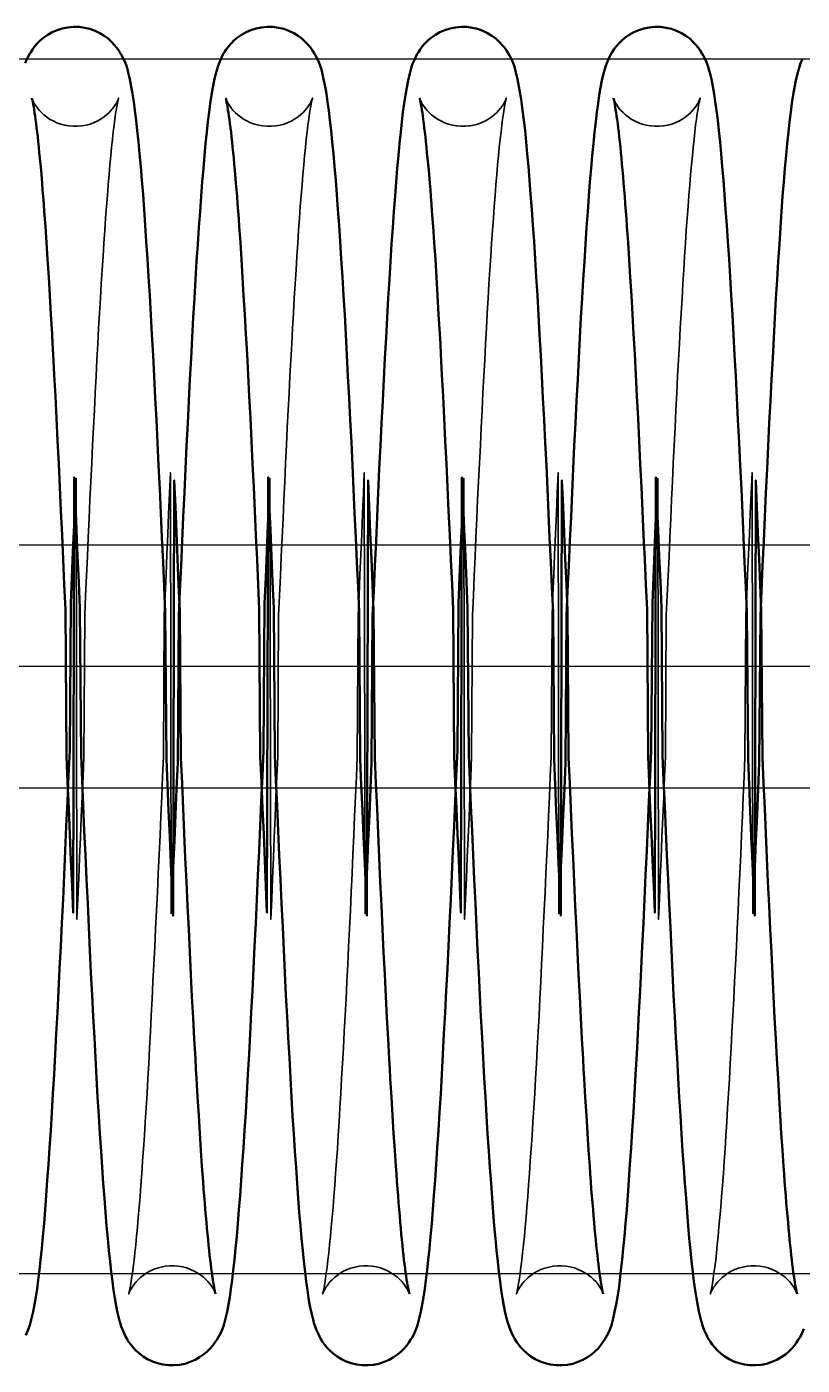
# Model space of a CAD drawing. Header units: millimetres. Extents: x 0 to 190005487, y 0 to 455456909.
# Drawn here: x 92399.7 to 92431.6, y 28280.8 to 28335.9 of the extents above; entities that cross this region are included whole.
import ezdxf

# ---------------------------------------------------------------- set-up
doc = ezdxf.new("R2010")
doc.units = ezdxf.units.MM
doc.header["$LTSCALE"] = 400
doc.header["$MEASUREMENT"] = 0
doc.linetypes.add('ACAD_ISO04W100', pattern=[30, 24, -3, 0, -3])
doc.linetypes.add('CEN', pattern=[35, 30, -2, 1, -2])
doc.layers.get('0').update_dxf_attribs({"linetype": 'CONTINUOUS'})
doc.layers.add('cen', color=1, linetype='ACAD_ISO04W100')
doc.layers.add('가려진 것(ISO)', color=7, linetype='CONTINUOUS', lineweight=35)
doc.layers.add('가시적인 것(ISO)', color=7, linetype='CONTINUOUS', lineweight=50)

# ---------------------------------------------------------------- blocks, each defined once
blk = doc.blocks.new('토션스프링 3')
at = {"layer": '가려진 것(ISO)', "flags": 128}
for points in [[(21462017.44, -50952857.63), (21462017.44, -50952857.65), (21462017.46, -50952857.7), (21462017.51, -50952857.81), (21462017.58, -50952857.97), (21462017.64, -50952858.07), (21462017.71, -50952858.19), (21462017.81, -50952858.33), (21462017.92, -50952858.48), (21462018.06, -50952858.65), (21462018.23, -50952858.82), (21462018.42, -50952859), (21462018.65, -50952859.18), (21462018.9, -50952859.35), (21462019.18, -50952859.51), (21462019.48, -50952859.65), (21462019.81, -50952859.77), (21462020.14, -50952859.86), (21462020.49, -50952859.92), (21462020.85, -50952859.95), (21462021.2, -50952859.95), (21462021.56, -50952859.92), (21462021.91, -50952859.85), (21462022.24, -50952859.76), (21462022.56, -50952859.64), (21462022.86, -50952859.49), (21462023.14, -50952859.33), (21462023.39, -50952859.16), (21462023.61, -50952858.98), (21462023.8, -50952858.8), (21462023.97, -50952858.62), (21462024.1, -50952858.46), (21462024.21, -50952858.31), (21462024.3, -50952858.17), (21462024.37, -50952858.06), (21462024.43, -50952857.95), (21462024.47, -50952857.87), (21462024.53, -50952857.74), (21462024.56, -50952857.67), (21462024.57, -50952857.63), (21462024.57, -50952857.63), (21462024.56, -50952857.67), (21462024.55, -50952857.73), (21462024.53, -50952857.81), (21462024.51, -50952857.91), (21462024.45, -50952858.17), (21462024.4, -50952858.51), (21462024.33, -50952858.9), (21462024.27, -50952859.35), (21462024.2, -50952859.86), (21462024.13, -50952860.41), (21462024.07, -50952861.02), (21462024, -50952861.68), (21462023.93, -50952862.38), (21462023.86, -50952863.13), (21462023.79, -50952863.92), (21462023.72, -50952864.76), (21462023.65, -50952865.64), (21462023.58, -50952866.56), (21462023.5, -50952867.52), (21462023.43, -50952868.53), (21462023.36, -50952869.57), (21462023.29, -50952870.65), (21462023.22, -50952871.77), (21462023.15, -50952872.92), (21462023.08, -50952874.11), (21462023.01, -50952875.33), (21462022.93, -50952876.58), (21462022.86, -50952877.86), (21462022.79, -50952879.18), (21462022.72, -50952880.53), (21462022.65, -50952881.9), (21462022.58, -50952883.31), (21462022.51, -50952884.74), (21462022.43, -50952886.2), (21462022.36, -50952887.68), (21462022.29, -50952889.18), (21462022.22, -50952890.7), (21462022.15, -50952892.23), (21462022.08, -50952893.79), (21462022.01, -50952895.37), (21462021.93, -50952896.96), (21462021.86, -50952898.58), (21462021.79, -50952900.21), (21462021.72, -50952911.85), (21462021.65, -50952913.5), (21462021.58, -50952915.16), (21462021.5, -50952916.83), (21462021.43, -50952918.5), (21462021.36, -50952920.18), (21462021.29, -50952921.86), (21462021.22, -50952923.54), (21462021.15, -50952925.23), (21462021.08, -50952888.93), (21462021, -50952890.62)], [(21462033.38, -50952857.63), (21462033.39, -50952857.65), (21462033.41, -50952857.7), (21462033.45, -50952857.81), (21462033.53, -50952857.97), (21462033.59, -50952858.07), (21462033.66, -50952858.19), (21462033.75, -50952858.33), (21462033.87, -50952858.48), (21462034.01, -50952858.65), (21462034.17, -50952858.82), (21462034.37, -50952859), (21462034.6, -50952859.18), (21462034.85, -50952859.35), (21462035.13, -50952859.51), (21462035.43, -50952859.65), (21462035.75, -50952859.77), (21462036.09, -50952859.86), (21462036.44, -50952859.92), (21462036.79, -50952859.95), (21462037.15, -50952859.95), (21462037.5, -50952859.92), (21462037.85, -50952859.85), (21462038.19, -50952859.76), (21462038.51, -50952859.64), (21462038.81, -50952859.49), (21462039.08, -50952859.33), (21462039.34, -50952859.16), (21462039.56, -50952858.98), (21462039.75, -50952858.8), (21462039.91, -50952858.62), (21462040.05, -50952858.46), (21462040.16, -50952858.31), (21462040.25, -50952858.17), (21462040.32, -50952858.06), (21462040.38, -50952857.95), (21462040.42, -50952857.87), (21462040.48, -50952857.74), (21462040.51, -50952857.67), (21462040.52, -50952857.63), (21462040.52, -50952857.63), (21462040.51, -50952857.67), (21462040.49, -50952857.73), (21462040.47, -50952857.81), (21462040.45, -50952857.91), (21462040.4, -50952858.17), (21462040.34, -50952858.51), (21462040.28, -50952858.9), (21462040.21, -50952859.35), (21462040.15, -50952859.86), (21462040.08, -50952860.41), (21462040.01, -50952861.02), (21462039.94, -50952861.68), (21462039.87, -50952862.38), (21462039.8, -50952863.13), (21462039.73, -50952863.92), (21462039.66, -50952864.76), (21462039.59, -50952865.64), (21462039.52, -50952866.56), (21462039.45, -50952867.52), (21462039.38, -50952868.53), (21462039.31, -50952869.57), (21462039.24, -50952870.65), (21462039.17, -50952871.77), (21462039.1, -50952872.92), (21462039.02, -50952874.11), (21462038.95, -50952875.33), (21462038.88, -50952876.58), (21462038.81, -50952877.86), (21462038.74, -50952879.18), (21462038.67, -50952880.53), (21462038.6, -50952881.9), (21462038.52, -50952883.31), (21462038.45, -50952884.74), (21462038.38, -50952886.2), (21462038.31, -50952887.68), (21462038.24, -50952889.18), (21462038.17, -50952890.7), (21462038.1, -50952892.23), (21462038.02, -50952893.79), (21462037.95, -50952895.37), (21462037.88, -50952896.96), (21462037.81, -50952898.58), (21462037.74, -50952900.21), (21462037.67, -50952911.85), (21462037.59, -50952913.5), (21462037.52, -50952915.16), (21462037.45, -50952916.83), (21462037.38, -50952918.5), (21462037.31, -50952920.18), (21462037.24, -50952921.86), (21462037.17, -50952923.54), (21462037.09, -50952925.23), (21462037.02, -50952888.93), (21462036.95, -50952890.62)], [(21462049.33, -50952857.63), (21462049.33, -50952857.65), (21462049.36, -50952857.7), (21462049.4, -50952857.81), (21462049.48, -50952857.97), (21462049.53, -50952858.07), (21462049.61, -50952858.19), (21462049.7, -50952858.33), (21462049.81, -50952858.48), (21462049.95, -50952858.65), (21462050.12, -50952858.82), (21462050.32, -50952859), (21462050.54, -50952859.18), (21462050.8, -50952859.35), (21462051.08, -50952859.51), (21462051.38, -50952859.65), (21462051.7, -50952859.77), (21462052.04, -50952859.86), (21462052.39, -50952859.92), (21462052.74, -50952859.95), (21462053.1, -50952859.95), (21462053.45, -50952859.92), (21462053.8, -50952859.85), (21462054.13, -50952859.76), (21462054.45, -50952859.64), (21462054.75, -50952859.49), (21462055.03, -50952859.33), (21462055.28, -50952859.16), (21462055.5, -50952858.98), (21462055.7, -50952858.8), (21462055.86, -50952858.62), (21462056, -50952858.46), (21462056.11, -50952858.31), (21462056.2, -50952858.17), (21462056.27, -50952858.06), (21462056.32, -50952857.95), (21462056.37, -50952857.87), (21462056.42, -50952857.74), (21462056.45, -50952857.67), (21462056.47, -50952857.63), (21462056.46, -50952857.63), (21462056.46, -50952857.67), (21462056.44, -50952857.73), (21462056.42, -50952857.81), (21462056.4, -50952857.91), (21462056.35, -50952858.17), (21462056.29, -50952858.51), (21462056.23, -50952858.9), (21462056.16, -50952859.35), (21462056.1, -50952859.86), (21462056.03, -50952860.41), (21462055.96, -50952861.02), (21462055.89, -50952861.68), (21462055.82, -50952862.38), (21462055.75, -50952863.13), (21462055.68, -50952863.92), (21462055.61, -50952864.76), (21462055.54, -50952865.64), (21462055.47, -50952866.56), (21462055.4, -50952867.52), (21462055.33, -50952868.53), (21462055.26, -50952869.57), (21462055.18, -50952870.65), (21462055.11, -50952871.77), (21462055.04, -50952872.92), (21462054.97, -50952874.11), (21462054.9, -50952875.33), (21462054.83, -50952876.58), (21462054.76, -50952877.86), (21462054.69, -50952879.18), (21462054.61, -50952880.53), (21462054.54, -50952881.9), (21462054.47, -50952883.31), (21462054.4, -50952884.74), (21462054.33, -50952886.2), (21462054.26, -50952887.68), (21462054.18, -50952889.18), (21462054.11, -50952890.7), (21462054.04, -50952892.23), (21462053.97, -50952893.79), (21462053.9, -50952895.37), (21462053.83, -50952896.96), (21462053.76, -50952898.58), (21462053.68, -50952900.21), (21462053.61, -50952911.85), (21462053.54, -50952913.5), (21462053.47, -50952915.16), (21462053.4, -50952916.83), (21462053.33, -50952918.5), (21462053.25, -50952920.18), (21462053.18, -50952921.86), (21462053.11, -50952923.54), (21462053.04, -50952925.23), (21462052.97, -50952888.93), (21462052.9, -50952890.62)], [(21462065.28, -50952857.63), (21462065.28, -50952857.65), (21462065.3, -50952857.7), (21462065.35, -50952857.81), (21462065.42, -50952857.97), (21462065.48, -50952858.07), (21462065.56, -50952858.19), (21462065.65, -50952858.33), (21462065.76, -50952858.48), (21462065.9, -50952858.65), (21462066.07, -50952858.82), (21462066.26, -50952859), (21462066.49, -50952859.18), (21462066.74, -50952859.35), (21462067.02, -50952859.51), (21462067.33, -50952859.65), (21462067.65, -50952859.77), (21462067.98, -50952859.86), (21462068.33, -50952859.92), (21462068.69, -50952859.95), (21462069.04, -50952859.95), (21462069.4, -50952859.92), (21462069.75, -50952859.85), (21462070.08, -50952859.76), (21462070.4, -50952859.64), (21462070.7, -50952859.49), (21462070.98, -50952859.33), (21462071.23, -50952859.16), (21462071.45, -50952858.98), (21462071.64, -50952858.8), (21462071.81, -50952858.62), (21462071.94, -50952858.46), (21462072.05, -50952858.31), (21462072.14, -50952858.17), (21462072.22, -50952858.06), (21462072.27, -50952857.95), (21462072.31, -50952857.87), (21462072.37, -50952857.74), (21462072.4, -50952857.67), (21462072.41, -50952857.63), (21462072.41, -50952857.63), (21462072.4, -50952857.67), (21462072.39, -50952857.73), (21462072.37, -50952857.81), (21462072.35, -50952857.91), (21462072.29, -50952858.17), (21462072.24, -50952858.51), (21462072.17, -50952858.9), (21462072.11, -50952859.35), (21462072.04, -50952859.86), (21462071.98, -50952860.41), (21462071.91, -50952861.02), (21462071.84, -50952861.68), (21462071.77, -50952862.38), (21462071.7, -50952863.13), (21462071.63, -50952863.92), (21462071.56, -50952864.76), (21462071.49, -50952865.64), (21462071.42, -50952866.56), (21462071.35, -50952867.52), (21462071.27, -50952868.53), (21462071.2, -50952869.57), (21462071.13, -50952870.65), (21462071.06, -50952871.77), (21462070.99, -50952872.92), (21462070.92, -50952874.11), (21462070.85, -50952875.33), (21462070.78, -50952876.58), (21462070.7, -50952877.86), (21462070.63, -50952879.18), (21462070.56, -50952880.53), (21462070.49, -50952881.9), (21462070.42, -50952883.31), (21462070.35, -50952884.74), (21462070.27, -50952886.2), (21462070.2, -50952887.68), (21462070.13, -50952889.18), (21462070.06, -50952890.7), (21462069.99, -50952892.23), (21462069.92, -50952893.79), (21462069.85, -50952895.37), (21462069.77, -50952896.96), (21462069.7, -50952898.58), (21462069.63, -50952900.21), (21462069.56, -50952911.85), (21462069.49, -50952913.5), (21462069.42, -50952915.16), (21462069.34, -50952916.83), (21462069.27, -50952918.5), (21462069.2, -50952920.18), (21462069.13, -50952921.86), (21462069.06, -50952923.54), (21462068.99, -50952925.23), (21462068.92, -50952888.93), (21462068.84, -50952890.62)], [(21462032.55, -50952956.08), (21462032.54, -50952956.06), (21462032.52, -50952956.01), (21462032.48, -50952955.9), (21462032.4, -50952955.74), (21462032.34, -50952955.64), (21462032.27, -50952955.52), (21462032.18, -50952955.38), (21462032.06, -50952955.23), (21462031.92, -50952955.06), (21462031.75, -50952954.89), (21462031.56, -50952954.71), (21462031.33, -50952954.53), (21462031.08, -50952954.36), (21462030.8, -50952954.2), (21462030.5, -50952954.06), (21462030.18, -50952953.94), (21462029.84, -50952953.85), (21462029.49, -50952953.79), (21462029.14, -50952953.76), (21462028.78, -50952953.76), (21462028.43, -50952953.79), (21462028.08, -50952953.86), (21462027.74, -50952953.95), (21462027.42, -50952954.07), (21462027.13, -50952954.21), (21462026.85, -50952954.37), (21462026.6, -50952954.55), (21462026.37, -50952954.73), (21462026.18, -50952954.91), (21462026.02, -50952955.08), (21462025.88, -50952955.25), (21462025.77, -50952955.4), (21462025.68, -50952955.53), (21462025.61, -50952955.65), (21462025.55, -50952955.75), (21462025.51, -50952955.84), (21462025.45, -50952955.97), (21462025.42, -50952956.04), (21462025.41, -50952956.08), (21462025.41, -50952956.08), (21462025.42, -50952956.04), (21462025.43, -50952955.99), (21462025.45, -50952955.9), (21462025.48, -50952955.8), (21462025.53, -50952955.54), (21462025.58, -50952955.21), (21462025.64, -50952954.82), (21462025.71, -50952954.37), (21462025.77, -50952953.86), (21462025.84, -50952953.3), (21462025.91, -50952952.69), (21462025.98, -50952952.03), (21462026.05, -50952951.32), (21462026.12, -50952950.57), (21462026.19, -50952949.77), (21462026.27, -50952948.93), (21462026.34, -50952948.05), (21462026.41, -50952947.13), (21462026.48, -50952946.17), (21462026.55, -50952945.16), (21462026.62, -50952944.12), (21462026.69, -50952943.03), (21462026.76, -50952941.92), (21462026.83, -50952940.76), (21462026.91, -50952939.57), (21462026.98, -50952938.35), (21462027.05, -50952937.1), (21462027.12, -50952935.82), (21462027.19, -50952934.51), (21462027.26, -50952933.16), (21462027.33, -50952931.78), (21462027.4, -50952930.38), (21462027.48, -50952928.95), (21462027.55, -50952927.49), (21462027.62, -50952926.01), (21462027.69, -50952924.51), (21462027.76, -50952922.99), (21462027.83, -50952921.45), (21462027.91, -50952919.89), (21462027.98, -50952918.32), (21462028.05, -50952916.73), (21462028.12, -50952915.12), (21462028.19, -50952913.49), (21462028.26, -50952911.85), (21462028.33, -50952900.2), (21462028.41, -50952898.54), (21462028.48, -50952896.87), (21462028.55, -50952895.2), (21462028.62, -50952893.52), (21462028.69, -50952891.84), (21462028.76, -50952890.15), (21462028.83, -50952888.47), (21462028.91, -50952924.78), (21462028.98, -50952923.09)], [(21462048.49, -50952956.08), (21462048.49, -50952956.06), (21462048.47, -50952956.01), (21462048.42, -50952955.9), (21462048.34, -50952955.74), (21462048.29, -50952955.64), (21462048.21, -50952955.52), (21462048.12, -50952955.38), (21462048.01, -50952955.23), (21462047.87, -50952955.06), (21462047.7, -50952954.89), (21462047.51, -50952954.71), (21462047.28, -50952954.53), (21462047.03, -50952954.36), (21462046.75, -50952954.2), (21462046.44, -50952954.06), (21462046.12, -50952953.94), (21462045.79, -50952953.85), (21462045.44, -50952953.79), (21462045.08, -50952953.76), (21462044.73, -50952953.76), (21462044.37, -50952953.79), (21462044.03, -50952953.86), (21462043.69, -50952953.95), (21462043.37, -50952954.07), (21462043.07, -50952954.21), (21462042.79, -50952954.37), (21462042.54, -50952954.55), (21462042.32, -50952954.73), (21462042.13, -50952954.91), (21462041.96, -50952955.08), (21462041.83, -50952955.25), (21462041.72, -50952955.4), (21462041.63, -50952955.53), (21462041.56, -50952955.65), (21462041.5, -50952955.75), (21462041.46, -50952955.84), (21462041.4, -50952955.97), (21462041.37, -50952956.04), (21462041.36, -50952956.08), (21462041.36, -50952956.08), (21462041.36, -50952956.04), (21462041.38, -50952955.99), (21462041.4, -50952955.9), (21462041.42, -50952955.8), (21462041.47, -50952955.54), (21462041.53, -50952955.21), (21462041.59, -50952954.82), (21462041.65, -50952954.37), (21462041.72, -50952953.86), (21462041.79, -50952953.3), (21462041.86, -50952952.69), (21462041.93, -50952952.03), (21462042, -50952951.32), (21462042.07, -50952950.57), (21462042.14, -50952949.77), (21462042.21, -50952948.93), (21462042.28, -50952948.05), (21462042.35, -50952947.13), (21462042.42, -50952946.17), (21462042.5, -50952945.16), (21462042.57, -50952944.12), (21462042.64, -50952943.04), (21462042.71, -50952941.92), (21462042.78, -50952940.76), (21462042.85, -50952939.57), (21462042.92, -50952938.35), (21462042.99, -50952937.1), (21462043.07, -50952935.82), (21462043.14, -50952934.51), (21462043.21, -50952933.16), (21462043.28, -50952931.78), (21462043.35, -50952930.38), (21462043.42, -50952928.95), (21462043.49, -50952927.49), (21462043.57, -50952926.01), (21462043.64, -50952924.51), (21462043.71, -50952922.99), (21462043.78, -50952921.45), (21462043.85, -50952919.89), (21462043.92, -50952918.32), (21462043.99, -50952916.73), (21462044.07, -50952915.12), (21462044.14, -50952913.49), (21462044.21, -50952911.85), (21462044.28, -50952900.2), (21462044.35, -50952898.54), (21462044.42, -50952896.87), (21462044.5, -50952895.2), (21462044.57, -50952893.52), (21462044.64, -50952891.83), (21462044.71, -50952890.15), (21462044.78, -50952888.47), (21462044.85, -50952924.78), (21462044.92, -50952923.09)], [(21462064.44, -50952956.08), (21462064.43, -50952956.06), (21462064.41, -50952956.01), (21462064.37, -50952955.9), (21462064.29, -50952955.74), (21462064.23, -50952955.64), (21462064.16, -50952955.52), (21462064.07, -50952955.38), (21462063.96, -50952955.23), (21462063.82, -50952955.06), (21462063.65, -50952954.89), (21462063.45, -50952954.71), (21462063.23, -50952954.53), (21462062.97, -50952954.36), (21462062.69, -50952954.2), (21462062.39, -50952954.06), (21462062.07, -50952953.94), (21462061.73, -50952953.85), (21462061.39, -50952953.79), (21462061.03, -50952953.76), (21462060.67, -50952953.76), (21462060.32, -50952953.79), (21462059.97, -50952953.86), (21462059.64, -50952953.95), (21462059.32, -50952954.07), (21462059.02, -50952954.21), (21462058.74, -50952954.37), (21462058.49, -50952954.55), (21462058.27, -50952954.73), (21462058.08, -50952954.91), (21462057.91, -50952955.08), (21462057.78, -50952955.25), (21462057.66, -50952955.4), (21462057.57, -50952955.53), (21462057.5, -50952955.65), (21462057.45, -50952955.75), (21462057.4, -50952955.84), (21462057.34, -50952955.97), (21462057.32, -50952956.04), (21462057.3, -50952956.08), (21462057.3, -50952956.08), (21462057.31, -50952956.04), (21462057.33, -50952955.99), (21462057.35, -50952955.9), (21462057.37, -50952955.8), (21462057.42, -50952955.54), (21462057.48, -50952955.21), (21462057.54, -50952954.82), (21462057.6, -50952954.37), (21462057.67, -50952953.86), (21462057.74, -50952953.3), (21462057.8, -50952952.69), (21462057.87, -50952952.03), (21462057.95, -50952951.32), (21462058.02, -50952950.57), (21462058.09, -50952949.77), (21462058.16, -50952948.93), (21462058.23, -50952948.05), (21462058.3, -50952947.13), (21462058.37, -50952946.17), (21462058.44, -50952945.16), (21462058.51, -50952944.12), (21462058.58, -50952943.04), (21462058.66, -50952941.92), (21462058.73, -50952940.76), (21462058.8, -50952939.57), (21462058.87, -50952938.35), (21462058.94, -50952937.1), (21462059.01, -50952935.82), (21462059.08, -50952934.51), (21462059.16, -50952933.16), (21462059.23, -50952931.79), (21462059.3, -50952930.38), (21462059.37, -50952928.95), (21462059.44, -50952927.49), (21462059.51, -50952926.01), (21462059.58, -50952924.51), (21462059.66, -50952922.99), (21462059.73, -50952921.45), (21462059.8, -50952919.89), (21462059.87, -50952918.32), (21462059.94, -50952916.73), (21462060.01, -50952915.12), (21462060.08, -50952913.49), (21462060.16, -50952911.85), (21462060.23, -50952900.2), (21462060.3, -50952898.54), (21462060.37, -50952896.87), (21462060.44, -50952895.2), (21462060.51, -50952893.52), (21462060.59, -50952891.83), (21462060.66, -50952890.15), (21462060.73, -50952888.47), (21462060.8, -50952924.78), (21462060.87, -50952923.09)], [(21462080.39, -50952956.08), (21462080.38, -50952956.06), (21462080.36, -50952956.01), (21462080.32, -50952955.9), (21462080.24, -50952955.74), (21462080.18, -50952955.64), (21462080.11, -50952955.52), (21462080.02, -50952955.38), (21462079.9, -50952955.23), (21462079.76, -50952955.06), (21462079.59, -50952954.89), (21462079.4, -50952954.71), (21462079.17, -50952954.53), (21462078.92, -50952954.36), (21462078.64, -50952954.2), (21462078.34, -50952954.06), (21462078.02, -50952953.94), (21462077.68, -50952953.85), (21462077.33, -50952953.79), (21462076.98, -50952953.76), (21462076.62, -50952953.76), (21462076.27, -50952953.79), (21462075.92, -50952953.86), (21462075.58, -50952953.95), (21462075.26, -50952954.07), (21462074.96, -50952954.21), (21462074.69, -50952954.37), (21462074.44, -50952954.55), (21462074.21, -50952954.73), (21462074.02, -50952954.91), (21462073.86, -50952955.08), (21462073.72, -50952955.25), (21462073.61, -50952955.4), (21462073.52, -50952955.53), (21462073.45, -50952955.65), (21462073.39, -50952955.75), (21462073.35, -50952955.84), (21462073.29, -50952955.97), (21462073.26, -50952956.04), (21462073.25, -50952956.08), (21462073.25, -50952956.07), (21462073.26, -50952956.04), (21462073.27, -50952955.98), (21462073.29, -50952955.9), (21462073.31, -50952955.8), (21462073.37, -50952955.54), (21462073.42, -50952955.21), (21462073.49, -50952954.81), (21462073.55, -50952954.36), (21462073.62, -50952953.85), (21462073.69, -50952953.3), (21462073.75, -50952952.69), (21462073.82, -50952952.03), (21462073.89, -50952951.32), (21462073.96, -50952950.57), (21462074.03, -50952949.78), (21462074.11, -50952948.93), (21462074.18, -50952948.05), (21462074.25, -50952947.13), (21462074.32, -50952946.17), (21462074.39, -50952945.17), (21462074.46, -50952944.13), (21462074.53, -50952943.05), (21462074.6, -50952941.93), (21462074.67, -50952940.77), (21462074.75, -50952939.58), (21462074.82, -50952938.36), (21462074.89, -50952937.1), (21462074.96, -50952935.82), (21462075.03, -50952934.5), (21462075.1, -50952933.16), (21462075.17, -50952931.79), (21462075.24, -50952930.39), (21462075.32, -50952928.96), (21462075.39, -50952927.51), (21462075.46, -50952926.03), (21462075.53, -50952924.52), (21462075.6, -50952923), (21462075.67, -50952921.46), (21462075.75, -50952919.89), (21462075.82, -50952918.32), (21462075.89, -50952916.72), (21462075.96, -50952915.12), (21462076.03, -50952913.5), (21462076.1, -50952911.87), (21462076.17, -50952900.22), (21462076.25, -50952898.56), (21462076.32, -50952896.89), (21462076.39, -50952895.21), (21462076.46, -50952893.53), (21462076.53, -50952891.84), (21462076.6, -50952890.15), (21462076.68, -50952888.46), (21462076.75, -50952924.77), (21462076.82, -50952923.09)]]:
    blk.add_lwpolyline(points, dxfattribs=at)
at = {"layer": '가시적인 것(ISO)', "flags": 128}
for points in [[(21462016.89, -50952854.75), (21462017.03, -50952854.42), (21462017.12, -50952854.24), (21462017.22, -50952854.05), (21462017.34, -50952853.85), (21462017.48, -50952853.62), (21462017.66, -50952853.39), (21462017.87, -50952853.14), (21462018.12, -50952852.89), (21462018.41, -50952852.65), (21462018.74, -50952852.41), (21462019.11, -50952852.2), (21462019.51, -50952852.03), (21462019.94, -50952851.89), (21462020.39, -50952851.8), (21462020.85, -50952851.76), (21462021.32, -50952851.77), (21462021.77, -50952851.83), (21462022.22, -50952851.93), (21462022.64, -50952852.09), (21462023.03, -50952852.28), (21462023.39, -50952852.49), (21462023.71, -50952852.73), (21462023.98, -50952852.98), (21462024.22, -50952853.23), (21462024.41, -50952853.47), (21462024.58, -50952853.7), (21462024.71, -50952853.92), (21462024.83, -50952854.12), (21462024.93, -50952854.31), (21462025.1, -50952854.66), (21462025.21, -50952854.97), (21462025.3, -50952855.25), (21462025.37, -50952855.53), (21462025.5, -50952856.08), (21462025.62, -50952856.66), (21462025.72, -50952857.28), (21462025.82, -50952857.94), (21462025.92, -50952858.66), (21462026.02, -50952859.45), (21462026.11, -50952860.3), (21462026.21, -50952861.22), (21462026.3, -50952862.21), (21462026.39, -50952863.26), (21462026.49, -50952864.37), (21462026.58, -50952865.55), (21462026.67, -50952866.79), (21462026.76, -50952868.08), (21462026.85, -50952869.44), (21462026.95, -50952870.86), (21462027.04, -50952872.33), (21462027.13, -50952873.87), (21462027.22, -50952875.46), (21462027.31, -50952877.1), (21462027.41, -50952878.79), (21462027.5, -50952880.52), (21462027.59, -50952882.3), (21462027.68, -50952884.11), (21462027.77, -50952885.97), (21462027.86, -50952887.87), (21462027.96, -50952889.81), (21462028.05, -50952891.79), (21462028.14, -50952893.79), (21462028.23, -50952895.83), (21462028.32, -50952897.88), (21462028.41, -50952899.96), (21462028.51, -50952912.05), (21462028.6, -50952914.16), (21462028.69, -50952916.29), (21462028.78, -50952918.44), (21462028.87, -50952920.6), (21462028.96, -50952922.76), (21462029.05, -50952924.93), (21462029.15, -50952889.1), (21462029.24, -50952891.26), (21462029.33, -50952893.41), (21462029.42, -50952895.55), (21462029.51, -50952897.69), (21462029.6, -50952899.82), (21462029.7, -50952911.94), (21462029.79, -50952914.04), (21462029.88, -50952916.11), (21462029.97, -50952918.16), (21462030.06, -50952920.18), (21462030.15, -50952922.16), (21462030.24, -50952924.12), (21462030.34, -50952926.04), (21462030.43, -50952927.93), (21462030.52, -50952929.78), (21462030.61, -50952931.59), (21462030.7, -50952933.35), (21462030.79, -50952935.07), (21462030.89, -50952936.73), (21462030.93, -50952937.54), (21462030.98, -50952938.34), (21462031.07, -50952939.89), (21462031.16, -50952941.39), (21462031.25, -50952942.84), (21462031.34, -50952944.23), (21462031.43, -50952945.55), (21462031.48, -50952946.19), (21462031.52, -50952946.81), (21462031.57, -50952947.42), (21462031.61, -50952948), (21462031.66, -50952948.57), (21462031.7, -50952949.12), (21462031.75, -50952949.66), (21462031.79, -50952950.17), (21462031.84, -50952950.67), (21462031.88, -50952951.15), (21462031.93, -50952951.62), (21462031.97, -50952952.06), (21462032.02, -50952952.49), (21462032.06, -50952952.89), (21462032.11, -50952953.27), (21462032.15, -50952953.64), (21462032.19, -50952953.98), (21462032.23, -50952954.3), (21462032.28, -50952954.6), (21462032.32, -50952954.88), (21462032.36, -50952955.13), (21462032.4, -50952955.36), (21462032.43, -50952955.56), (21462032.47, -50952955.73), (21462032.5, -50952955.88), (21462032.52, -50952955.98), (21462032.54, -50952956.05), (21462032.55, -50952956.08)], [(21462028.98, -50952923.09), (21462029.07, -50952920.93), (21462029.16, -50952918.77), (21462029.25, -50952916.62), (21462029.34, -50952914.48), (21462029.44, -50952912.36), (21462029.53, -50952900.26), (21462029.62, -50952898.19), (21462029.71, -50952896.13), (21462029.8, -50952894.1), (21462029.89, -50952892.09), (21462029.99, -50952890.11), (21462030.08, -50952888.16), (21462030.17, -50952886.25), (21462030.26, -50952884.38), (21462030.35, -50952882.55), (21462030.44, -50952880.77), (21462030.53, -50952879.04), (21462030.63, -50952877.35), (21462030.72, -50952875.7), (21462030.81, -50952874.1), (21462030.9, -50952872.56), (21462030.99, -50952871.07), (21462031.09, -50952869.64), (21462031.18, -50952868.27), (21462031.27, -50952866.96), (21462031.36, -50952865.72), (21462031.46, -50952864.53), (21462031.55, -50952863.41), (21462031.64, -50952862.36), (21462031.73, -50952861.37), (21462031.83, -50952860.44), (21462031.92, -50952859.58), (21462032.02, -50952858.79), (21462032.11, -50952858.06), (21462032.21, -50952857.39), (21462032.32, -50952856.76), (21462032.44, -50952856.17), (21462032.57, -50952855.61), (21462032.73, -50952855.06), (21462032.84, -50952854.75), (21462032.98, -50952854.42), (21462033.06, -50952854.24), (21462033.16, -50952854.05), (21462033.29, -50952853.85), (21462033.43, -50952853.62), (21462033.61, -50952853.39), (21462033.82, -50952853.14), (21462034.06, -50952852.89), (21462034.36, -50952852.65), (21462034.69, -50952852.41), (21462035.06, -50952852.2), (21462035.46, -50952852.03), (21462035.89, -50952851.89), (21462036.34, -50952851.8), (21462036.8, -50952851.76), (21462037.26, -50952851.77), (21462037.72, -50952851.83), (21462038.16, -50952851.93), (21462038.58, -50952852.09), (21462038.98, -50952852.28), (21462039.34, -50952852.49), (21462039.65, -50952852.73), (21462039.93, -50952852.98), (21462040.16, -50952853.23), (21462040.36, -50952853.47), (21462040.52, -50952853.7), (21462040.66, -50952853.92), (21462040.78, -50952854.12), (21462040.88, -50952854.31), (21462041.04, -50952854.66), (21462041.16, -50952854.97), (21462041.25, -50952855.26), (21462041.31, -50952855.53), (21462041.44, -50952856.08), (21462041.56, -50952856.66), (21462041.67, -50952857.28), (21462041.77, -50952857.94), (21462041.87, -50952858.66), (21462041.96, -50952859.45), (21462042.06, -50952860.3), (21462042.15, -50952861.22), (21462042.25, -50952862.21), (21462042.34, -50952863.26), (21462042.43, -50952864.37), (21462042.53, -50952865.55), (21462042.62, -50952866.79), (21462042.71, -50952868.08), (21462042.8, -50952869.44), (21462042.89, -50952870.86), (21462042.99, -50952872.33), (21462043.08, -50952873.87), (21462043.17, -50952875.46), (21462043.26, -50952877.1), (21462043.35, -50952878.79), (21462043.44, -50952880.52), (21462043.54, -50952882.3), (21462043.63, -50952884.11), (21462043.72, -50952885.97), (21462043.81, -50952887.87), (21462043.9, -50952889.81), (21462043.99, -50952891.79), (21462044.09, -50952893.79), (21462044.18, -50952895.83), (21462044.27, -50952897.88), (21462044.36, -50952899.96), (21462044.45, -50952912.05), (21462044.54, -50952914.16), (21462044.63, -50952916.29), (21462044.73, -50952918.44), (21462044.82, -50952920.6), (21462044.91, -50952922.76), (21462045, -50952924.93), (21462045.09, -50952889.1), (21462045.18, -50952891.26), (21462045.28, -50952893.41), (21462045.37, -50952895.55), (21462045.46, -50952897.69), (21462045.55, -50952899.82), (21462045.64, -50952911.94), (21462045.73, -50952914.04), (21462045.83, -50952916.11), (21462045.92, -50952918.16), (21462046.01, -50952920.18), (21462046.1, -50952922.16), (21462046.19, -50952924.12), (21462046.28, -50952926.04), (21462046.37, -50952927.93), (21462046.47, -50952929.78), (21462046.56, -50952931.59), (21462046.65, -50952933.35), (21462046.74, -50952935.07), (21462046.83, -50952936.73), (21462046.88, -50952937.54), (21462046.92, -50952938.34), (21462047.01, -50952939.89), (21462047.11, -50952941.39), (21462047.2, -50952942.84), (21462047.29, -50952944.23), (21462047.38, -50952945.55), (21462047.43, -50952946.19), (21462047.47, -50952946.81), (21462047.52, -50952947.42), (21462047.56, -50952948), (21462047.61, -50952948.57), (21462047.65, -50952949.12), (21462047.7, -50952949.66), (21462047.74, -50952950.17), (21462047.79, -50952950.67), (21462047.83, -50952951.15), (21462047.88, -50952951.62), (21462047.92, -50952952.06), (21462047.96, -50952952.49), (21462048.01, -50952952.89), (21462048.05, -50952953.27), (21462048.1, -50952953.64), (21462048.14, -50952953.98), (21462048.18, -50952954.3), (21462048.22, -50952954.6), (21462048.26, -50952954.88), (21462048.3, -50952955.13), (21462048.34, -50952955.36), (21462048.38, -50952955.56), (21462048.41, -50952955.73), (21462048.44, -50952955.88), (21462048.47, -50952955.98), (21462048.49, -50952956.05), (21462048.49, -50952956.08)], [(21462044.92, -50952923.09), (21462045.02, -50952920.93), (21462045.11, -50952918.77), (21462045.2, -50952916.62), (21462045.29, -50952914.48), (21462045.38, -50952912.36), (21462045.47, -50952900.26), (21462045.57, -50952898.19), (21462045.66, -50952896.13), (21462045.75, -50952894.1), (21462045.84, -50952892.09), (21462045.93, -50952890.11), (21462046.02, -50952888.16), (21462046.12, -50952886.25), (21462046.21, -50952884.38), (21462046.3, -50952882.55), (21462046.39, -50952880.77), (21462046.48, -50952879.04), (21462046.57, -50952877.35), (21462046.67, -50952875.7), (21462046.76, -50952874.1), (21462046.85, -50952872.56), (21462046.94, -50952871.07), (21462047.03, -50952869.64), (21462047.13, -50952868.27), (21462047.22, -50952866.96), (21462047.31, -50952865.71), (21462047.4, -50952864.53), (21462047.49, -50952863.41), (21462047.59, -50952862.36), (21462047.68, -50952861.37), (21462047.78, -50952860.44), (21462047.87, -50952859.58), (21462047.96, -50952858.79), (21462048.06, -50952858.06), (21462048.16, -50952857.38), (21462048.27, -50952856.76), (21462048.38, -50952856.17), (21462048.52, -50952855.61), (21462048.68, -50952855.06), (21462048.79, -50952854.75), (21462048.93, -50952854.42), (21462049.01, -50952854.24), (21462049.11, -50952854.05), (21462049.23, -50952853.85), (21462049.38, -50952853.62), (21462049.55, -50952853.39), (21462049.76, -50952853.14), (21462050.01, -50952852.89), (21462050.3, -50952852.65), (21462050.64, -50952852.41), (21462051, -50952852.2), (21462051.41, -50952852.03), (21462051.84, -50952851.89), (21462052.29, -50952851.8), (21462052.75, -50952851.76), (21462053.21, -50952851.77), (21462053.67, -50952851.83), (21462054.11, -50952851.93), (21462054.53, -50952852.09), (21462054.93, -50952852.28), (21462055.28, -50952852.49), (21462055.6, -50952852.73), (21462055.88, -50952852.98), (21462056.11, -50952853.23), (21462056.31, -50952853.47), (21462056.47, -50952853.7), (21462056.61, -50952853.92), (21462056.72, -50952854.12), (21462056.83, -50952854.31), (21462056.99, -50952854.66), (21462057.11, -50952854.97), (21462057.19, -50952855.26), (21462057.26, -50952855.53), (21462057.39, -50952856.08), (21462057.51, -50952856.66), (21462057.62, -50952857.27), (21462057.72, -50952857.94), (21462057.81, -50952858.66), (21462057.91, -50952859.45), (21462058.01, -50952860.3), (21462058.1, -50952861.22), (21462058.19, -50952862.21), (21462058.29, -50952863.26), (21462058.38, -50952864.37), (21462058.47, -50952865.55), (21462058.56, -50952866.79), (21462058.66, -50952868.08), (21462058.75, -50952869.44), (21462058.84, -50952870.86), (21462058.93, -50952872.33), (21462059.02, -50952873.87), (21462059.12, -50952875.46), (21462059.21, -50952877.1), (21462059.3, -50952878.79), (21462059.39, -50952880.52), (21462059.48, -50952882.3), (21462059.57, -50952884.11), (21462059.67, -50952885.97), (21462059.76, -50952887.87), (21462059.85, -50952889.81), (21462059.94, -50952891.79), (21462060.03, -50952893.79), (21462060.12, -50952895.83), (21462060.22, -50952897.88), (21462060.31, -50952899.96), (21462060.4, -50952912.05), (21462060.49, -50952914.16), (21462060.58, -50952916.29), (21462060.67, -50952918.44), (21462060.77, -50952920.6), (21462060.86, -50952922.76), (21462060.95, -50952924.93), (21462061.04, -50952889.1), (21462061.13, -50952891.26), (21462061.22, -50952893.41), (21462061.31, -50952895.55), (21462061.41, -50952897.69), (21462061.5, -50952899.82), (21462061.59, -50952911.94), (21462061.68, -50952914.03), (21462061.77, -50952916.11), (21462061.86, -50952918.16), (21462061.96, -50952920.18), (21462062.05, -50952922.16), (21462062.14, -50952924.12), (21462062.23, -50952926.04), (21462062.32, -50952927.93), (21462062.41, -50952929.78), (21462062.51, -50952931.59), (21462062.6, -50952933.35), (21462062.69, -50952935.07), (21462062.78, -50952936.73), (21462062.82, -50952937.54), (21462062.87, -50952938.34), (21462062.96, -50952939.89), (21462063.05, -50952941.39), (21462063.14, -50952942.84), (21462063.24, -50952944.23), (21462063.33, -50952945.55), (21462063.37, -50952946.19), (21462063.42, -50952946.81), (21462063.46, -50952947.42), (21462063.51, -50952948), (21462063.55, -50952948.57), (21462063.6, -50952949.12), (21462063.64, -50952949.66), (21462063.69, -50952950.17), (21462063.73, -50952950.67), (21462063.78, -50952951.15), (21462063.82, -50952951.62), (21462063.87, -50952952.06), (21462063.91, -50952952.49), (21462063.96, -50952952.89), (21462064, -50952953.27), (21462064.04, -50952953.64), (21462064.09, -50952953.98), (21462064.13, -50952954.3), (21462064.17, -50952954.6), (21462064.21, -50952954.88), (21462064.25, -50952955.13), (21462064.29, -50952955.36), (21462064.33, -50952955.56), (21462064.36, -50952955.73), (21462064.39, -50952955.88), (21462064.41, -50952955.98), (21462064.43, -50952956.05), (21462064.44, -50952956.08)], [(21462060.87, -50952923.09), (21462060.96, -50952920.93), (21462061.05, -50952918.77), (21462061.15, -50952916.62), (21462061.24, -50952914.48), (21462061.33, -50952912.36), (21462061.42, -50952900.26), (21462061.51, -50952898.18), (21462061.6, -50952896.13), (21462061.7, -50952894.1), (21462061.79, -50952892.09), (21462061.88, -50952890.11), (21462061.97, -50952888.16), (21462062.06, -50952886.25), (21462062.15, -50952884.38), (21462062.25, -50952882.55), (21462062.34, -50952880.77), (21462062.43, -50952879.04), (21462062.52, -50952877.35), (21462062.61, -50952875.7), (21462062.7, -50952874.11), (21462062.8, -50952872.56), (21462062.89, -50952871.07), (21462062.98, -50952869.64), (21462063.07, -50952868.27), (21462063.16, -50952866.96), (21462063.26, -50952865.71), (21462063.35, -50952864.53), (21462063.44, -50952863.41), (21462063.53, -50952862.36), (21462063.63, -50952861.36), (21462063.72, -50952860.44), (21462063.82, -50952859.58), (21462063.91, -50952858.79), (21462064.01, -50952858.06), (21462064.11, -50952857.38), (21462064.21, -50952856.76), (21462064.33, -50952856.17), (21462064.46, -50952855.61), (21462064.63, -50952855.05), (21462064.73, -50952854.75), (21462064.87, -50952854.42), (21462064.96, -50952854.24), (21462065.06, -50952854.05), (21462065.18, -50952853.85), (21462065.32, -50952853.62), (21462065.5, -50952853.39), (21462065.71, -50952853.14), (21462065.96, -50952852.89), (21462066.25, -50952852.65), (21462066.58, -50952852.41), (21462066.95, -50952852.2), (21462067.36, -50952852.03), (21462067.79, -50952851.89), (21462068.24, -50952851.8), (21462068.69, -50952851.76), (21462069.16, -50952851.77), (21462069.62, -50952851.83), (21462070.06, -50952851.93), (21462070.48, -50952852.09), (21462070.87, -50952852.28), (21462071.23, -50952852.49), (21462071.55, -50952852.73), (21462071.82, -50952852.98), (21462072.06, -50952853.23), (21462072.25, -50952853.47), (21462072.42, -50952853.7), (21462072.55, -50952853.92), (21462072.67, -50952854.12), (21462072.77, -50952854.31), (21462072.93, -50952854.66), (21462073.05, -50952854.97), (21462073.14, -50952855.26), (21462073.21, -50952855.53), (21462073.34, -50952856.08), (21462073.46, -50952856.66), (21462073.56, -50952857.27), (21462073.66, -50952857.94), (21462073.76, -50952858.66), (21462073.86, -50952859.45), (21462073.95, -50952860.3), (21462074.05, -50952861.22), (21462074.14, -50952862.21), (21462074.23, -50952863.26), (21462074.33, -50952864.37), (21462074.42, -50952865.55), (21462074.51, -50952866.79), (21462074.6, -50952868.08), (21462074.7, -50952869.44), (21462074.79, -50952870.86), (21462074.88, -50952872.33), (21462074.97, -50952873.87), (21462075.06, -50952875.46), (21462075.15, -50952877.1), (21462075.25, -50952878.79), (21462075.34, -50952880.52), (21462075.43, -50952882.3), (21462075.52, -50952884.11), (21462075.61, -50952885.97), (21462075.7, -50952887.87), (21462075.8, -50952889.81), (21462075.89, -50952891.79), (21462075.98, -50952893.79), (21462076.07, -50952895.83), (21462076.16, -50952897.88), (21462076.25, -50952899.96), (21462076.35, -50952912.05), (21462076.44, -50952914.16), (21462076.53, -50952916.29), (21462076.62, -50952918.44), (21462076.71, -50952920.6), (21462076.8, -50952922.76), (21462076.9, -50952924.93), (21462076.99, -50952889.1), (21462077.08, -50952891.26), (21462077.17, -50952893.41), (21462077.26, -50952895.55), (21462077.35, -50952897.69), (21462077.44, -50952899.82), (21462077.54, -50952911.94), (21462077.63, -50952914.03), (21462077.72, -50952916.11), (21462077.81, -50952918.16), (21462077.9, -50952920.18), (21462077.99, -50952922.16), (21462078.09, -50952924.12), (21462078.18, -50952926.04), (21462078.27, -50952927.93), (21462078.36, -50952929.78), (21462078.45, -50952931.59), (21462078.54, -50952933.35), (21462078.63, -50952935.07), (21462078.73, -50952936.73), (21462078.77, -50952937.54), (21462078.82, -50952938.34), (21462078.91, -50952939.89), (21462079, -50952941.39), (21462079.09, -50952942.84), (21462079.18, -50952944.23), (21462079.27, -50952945.55), (21462079.32, -50952946.19), (21462079.36, -50952946.81), (21462079.41, -50952947.42), (21462079.46, -50952948), (21462079.5, -50952948.57), (21462079.55, -50952949.12), (21462079.59, -50952949.66), (21462079.64, -50952950.17), (21462079.68, -50952950.67), (21462079.73, -50952951.15), (21462079.77, -50952951.62), (21462079.81, -50952952.06), (21462079.86, -50952952.49), (21462079.9, -50952952.89), (21462079.95, -50952953.27), (21462079.99, -50952953.64), (21462080.03, -50952953.98), (21462080.07, -50952954.3), (21462080.12, -50952954.6), (21462080.16, -50952954.88), (21462080.2, -50952955.13), (21462080.24, -50952955.36), (21462080.27, -50952955.56), (21462080.31, -50952955.73), (21462080.34, -50952955.88), (21462080.36, -50952955.98), (21462080.38, -50952956.05), (21462080.39, -50952956.08)], [(21462076.82, -50952923.09), (21462076.91, -50952920.94), (21462077, -50952918.78), (21462077.09, -50952916.63), (21462077.18, -50952914.5), (21462077.28, -50952912.37), (21462077.37, -50952900.27), (21462077.46, -50952898.18), (21462077.55, -50952896.13), (21462077.64, -50952894.1), (21462077.73, -50952892.1), (21462077.82, -50952890.12), (21462077.92, -50952888.18), (21462078.01, -50952886.27), (21462078.1, -50952884.4), (21462078.19, -50952882.56), (21462078.28, -50952880.78), (21462078.38, -50952879.03), (21462078.47, -50952877.35), (21462078.56, -50952875.71), (21462078.65, -50952874.12), (21462078.74, -50952872.58), (21462078.83, -50952871.09), (21462078.93, -50952869.66), (21462079.02, -50952868.28), (21462079.11, -50952866.97), (21462079.2, -50952865.71), (21462079.3, -50952864.52), (21462079.39, -50952863.4), (21462079.48, -50952862.35), (21462079.57, -50952861.36), (21462079.67, -50952860.44), (21462079.76, -50952859.58), (21462079.86, -50952858.78), (21462079.96, -50952858.04), (21462080.06, -50952857.37), (21462080.16, -50952856.75), (21462080.27, -50952856.17), (21462080.41, -50952855.61), (21462080.58, -50952855.05), (21462080.68, -50952854.75), (21462080.82, -50952854.42)], [(21462021, -50952890.62), (21462020.91, -50952892.78), (21462020.82, -50952894.94), (21462020.73, -50952897.09), (21462020.64, -50952899.22), (21462020.55, -50952911.34), (21462020.45, -50952913.43), (21462020.36, -50952915.51), (21462020.27, -50952917.57), (21462020.18, -50952919.6), (21462020.09, -50952921.61), (21462020, -50952923.59), (21462019.9, -50952925.54), (21462019.81, -50952927.45), (21462019.72, -50952929.31), (21462019.63, -50952931.13), (21462019.54, -50952932.91), (21462019.45, -50952934.65), (21462019.36, -50952936.35), (21462019.26, -50952938), (21462019.17, -50952939.59), (21462019.08, -50952941.14), (21462018.99, -50952942.62), (21462018.9, -50952944.05), (21462018.8, -50952945.42), (21462018.71, -50952946.72), (21462018.62, -50952947.97), (21462018.53, -50952949.15), (21462018.44, -50952950.28), (21462018.34, -50952951.34), (21462018.25, -50952952.33), (21462018.15, -50952953.26), (21462018.06, -50952954.13), (21462017.96, -50952954.93), (21462017.87, -50952955.66), (21462017.77, -50952956.33), (21462017.66, -50952956.95), (21462017.54, -50952957.54), (21462017.41, -50952958.09), (21462017.27, -50952958.65), (21462017.17, -50952958.95), (21462017.02, -50952959.28), (21462016.93, -50952959.46)], [(21462036.95, -50952890.62), (21462036.86, -50952892.78), (21462036.77, -50952894.94), (21462036.68, -50952897.09), (21462036.58, -50952899.22), (21462036.49, -50952911.34), (21462036.4, -50952913.43), (21462036.31, -50952915.51), (21462036.22, -50952917.57), (21462036.13, -50952919.6), (21462036.03, -50952921.61), (21462035.94, -50952923.59), (21462035.85, -50952925.54), (21462035.76, -50952927.45), (21462035.67, -50952929.31), (21462035.58, -50952931.13), (21462035.49, -50952932.91), (21462035.39, -50952934.65), (21462035.3, -50952936.35), (21462035.21, -50952938), (21462035.12, -50952939.59), (21462035.03, -50952941.14), (21462034.93, -50952942.62), (21462034.84, -50952944.05), (21462034.75, -50952945.42), (21462034.66, -50952946.72), (21462034.57, -50952947.97), (21462034.47, -50952949.15), (21462034.38, -50952950.28), (21462034.29, -50952951.34), (21462034.19, -50952952.33), (21462034.1, -50952953.26), (21462034, -50952954.13), (21462033.91, -50952954.93), (21462033.81, -50952955.66), (21462033.71, -50952956.33), (21462033.61, -50952956.95), (21462033.49, -50952957.54), (21462033.36, -50952958.09), (21462033.22, -50952958.65), (21462033.11, -50952958.95), (21462032.97, -50952959.28), (21462032.87, -50952959.46), (21462032.77, -50952959.66), (21462032.64, -50952959.86), (21462032.5, -50952960.08), (21462032.32, -50952960.32), (21462032.11, -50952960.57), (21462031.86, -50952960.81), (21462031.57, -50952961.06), (21462031.24, -50952961.29), (21462030.87, -50952961.5), (21462030.47, -50952961.68), (21462030.04, -50952961.82), (21462029.59, -50952961.91), (21462029.13, -50952961.95), (21462028.67, -50952961.94), (21462028.21, -50952961.88), (21462027.77, -50952961.78), (21462027.35, -50952961.63), (21462026.95, -50952961.44), (21462026.6, -50952961.22), (21462026.28, -50952960.98), (21462026, -50952960.73), (21462025.77, -50952960.48), (21462025.57, -50952960.24), (21462025.4, -50952960.01), (21462025.27, -50952959.79), (21462025.15, -50952959.59), (21462025.06, -50952959.4), (21462024.91, -50952959.06), (21462024.79, -50952958.75), (21462024.7, -50952958.46), (21462024.62, -50952958.19), (21462024.49, -50952957.63), (21462024.37, -50952957.05), (21462024.26, -50952956.43), (21462024.15, -50952955.77), (21462024.06, -50952955.05), (21462023.96, -50952954.27), (21462023.87, -50952953.42), (21462023.78, -50952952.5), (21462023.68, -50952951.52), (21462023.59, -50952950.48), (21462023.5, -50952949.37), (21462023.41, -50952948.2), (21462023.31, -50952946.97), (21462023.22, -50952945.67), (21462023.13, -50952944.31), (21462023.04, -50952942.89), (21462022.94, -50952941.41), (21462022.85, -50952939.87), (21462022.76, -50952938.29), (21462022.67, -50952936.65), (21462022.58, -50952934.97), (21462022.49, -50952933.24), (21462022.39, -50952931.47), (21462022.3, -50952929.65), (21462022.21, -50952927.79), (21462022.12, -50952925.88), (21462022.03, -50952923.94), (21462021.94, -50952921.97), (21462021.84, -50952919.96), (21462021.75, -50952917.94), (21462021.66, -50952915.89), (21462021.57, -50952913.82), (21462021.48, -50952911.72), (21462021.39, -50952899.61), (21462021.3, -50952897.47), (21462021.2, -50952895.32), (21462021.11, -50952893.17), (21462021.02, -50952891), (21462020.93, -50952888.84), (21462020.84, -50952924.68), (21462020.75, -50952922.52), (21462020.65, -50952920.37), (21462020.56, -50952918.22), (21462020.47, -50952916.08), (21462020.38, -50952913.95), (21462020.29, -50952911.83), (21462020.2, -50952899.73), (21462020.1, -50952897.66), (21462020.01, -50952895.61), (21462019.92, -50952893.6), (21462019.83, -50952891.61), (21462019.74, -50952889.66), (21462019.65, -50952887.73), (21462019.56, -50952885.84), (21462019.46, -50952883.98), (21462019.37, -50952882.17), (21462019.28, -50952880.41), (21462019.19, -50952878.7), (21462019.14, -50952877.86), (21462019.1, -50952877.04), (21462019.01, -50952875.43), (21462018.92, -50952873.87), (21462018.82, -50952872.36), (21462018.73, -50952870.91), (21462018.64, -50952869.52), (21462018.55, -50952868.2), (21462018.51, -50952867.56), (21462018.46, -50952866.93), (21462018.41, -50952866.33), (21462018.37, -50952865.74), (21462018.32, -50952865.17), (21462018.28, -50952864.62), (21462018.19, -50952863.56), (21462018.14, -50952863.06), (21462018.1, -50952862.58), (21462018.05, -50952862.11), (21462018.01, -50952861.66), (21462017.96, -50952861.23), (21462017.92, -50952860.82), (21462017.87, -50952860.44), (21462017.83, -50952860.07), (21462017.78, -50952859.72), (21462017.74, -50952859.4), (21462017.7, -50952859.1), (21462017.66, -50952858.83), (21462017.62, -50952858.58), (21462017.59, -50952858.35), (21462017.55, -50952858.15), (21462017.52, -50952857.98), (21462017.49, -50952857.83), (21462017.46, -50952857.72), (21462017.44, -50952857.65), (21462017.44, -50952857.63)], [(21462052.9, -50952890.62), (21462052.81, -50952892.78), (21462052.71, -50952894.94), (21462052.62, -50952897.09), (21462052.53, -50952899.22), (21462052.44, -50952911.34), (21462052.35, -50952913.43), (21462052.26, -50952915.51), (21462052.17, -50952917.57), (21462052.07, -50952919.6), (21462051.98, -50952921.61), (21462051.89, -50952923.59), (21462051.8, -50952925.54), (21462051.71, -50952927.45), (21462051.62, -50952929.31), (21462051.52, -50952931.13), (21462051.43, -50952932.91), (21462051.34, -50952934.65), (21462051.25, -50952936.35), (21462051.16, -50952938), (21462051.07, -50952939.59), (21462050.97, -50952941.14), (21462050.88, -50952942.62), (21462050.79, -50952944.05), (21462050.7, -50952945.42), (21462050.61, -50952946.72), (21462050.51, -50952947.97), (21462050.42, -50952949.15), (21462050.33, -50952950.28), (21462050.24, -50952951.34), (21462050.14, -50952952.33), (21462050.05, -50952953.26), (21462049.95, -50952954.13), (21462049.86, -50952954.93), (21462049.76, -50952955.66), (21462049.66, -50952956.33), (21462049.55, -50952956.95), (21462049.44, -50952957.54), (21462049.31, -50952958.09), (21462049.16, -50952958.65), (21462049.06, -50952958.95), (21462048.91, -50952959.28), (21462048.82, -50952959.46), (21462048.71, -50952959.66), (21462048.59, -50952959.86), (21462048.44, -50952960.08), (21462048.27, -50952960.32), (21462048.06, -50952960.57), (21462047.81, -50952960.81), (21462047.52, -50952961.06), (21462047.19, -50952961.29), (21462046.82, -50952961.5), (21462046.42, -50952961.68), (21462045.99, -50952961.82), (21462045.54, -50952961.91), (21462045.08, -50952961.95), (21462044.61, -50952961.94), (21462044.16, -50952961.88), (21462043.71, -50952961.78), (21462043.29, -50952961.63), (21462042.9, -50952961.44), (21462042.54, -50952961.22), (21462042.23, -50952960.98), (21462041.95, -50952960.73), (21462041.71, -50952960.48), (21462041.52, -50952960.24), (21462041.35, -50952960.01), (21462041.22, -50952959.79), (21462041.1, -50952959.59), (21462041.01, -50952959.4), (21462040.86, -50952959.06), (21462040.74, -50952958.75), (21462040.64, -50952958.46), (21462040.57, -50952958.19), (21462040.43, -50952957.63), (21462040.31, -50952957.05), (21462040.2, -50952956.43), (21462040.1, -50952955.77), (21462040.01, -50952955.05), (21462039.91, -50952954.27), (21462039.82, -50952953.42), (21462039.72, -50952952.5), (21462039.63, -50952951.52), (21462039.54, -50952950.48), (21462039.44, -50952949.37), (21462039.35, -50952948.2), (21462039.26, -50952946.97), (21462039.17, -50952945.67), (21462039.08, -50952944.31), (21462038.98, -50952942.89), (21462038.89, -50952941.41), (21462038.8, -50952939.87), (21462038.71, -50952938.29), (21462038.62, -50952936.65), (21462038.52, -50952934.97), (21462038.43, -50952933.24), (21462038.34, -50952931.47), (21462038.25, -50952929.65), (21462038.16, -50952927.78), (21462038.07, -50952925.88), (21462037.97, -50952923.94), (21462037.88, -50952921.97), (21462037.79, -50952919.96), (21462037.7, -50952917.94), (21462037.61, -50952915.89), (21462037.52, -50952913.82), (21462037.43, -50952911.72), (21462037.33, -50952899.61), (21462037.24, -50952897.47), (21462037.15, -50952895.32), (21462037.06, -50952893.17), (21462036.97, -50952891), (21462036.88, -50952888.84), (21462036.78, -50952924.68), (21462036.69, -50952922.52), (21462036.6, -50952920.37), (21462036.51, -50952918.22), (21462036.42, -50952916.08), (21462036.33, -50952913.95), (21462036.23, -50952911.83), (21462036.14, -50952899.73), (21462036.05, -50952897.66), (21462035.96, -50952895.61), (21462035.87, -50952893.6), (21462035.78, -50952891.61), (21462035.69, -50952889.66), (21462035.59, -50952887.73), (21462035.5, -50952885.84), (21462035.41, -50952883.98), (21462035.32, -50952882.17), (21462035.23, -50952880.41), (21462035.14, -50952878.7), (21462035.09, -50952877.86), (21462035.05, -50952877.04), (21462034.95, -50952875.43), (21462034.86, -50952873.87), (21462034.77, -50952872.36), (21462034.68, -50952870.91), (21462034.59, -50952869.52), (21462034.5, -50952868.2), (21462034.45, -50952867.56), (21462034.41, -50952866.93), (21462034.36, -50952866.33), (21462034.32, -50952865.74), (21462034.27, -50952865.17), (21462034.23, -50952864.62), (21462034.13, -50952863.56), (21462034.09, -50952863.06), (21462034.04, -50952862.58), (21462034, -50952862.11), (21462033.95, -50952861.66), (21462033.91, -50952861.23), (21462033.86, -50952860.82), (21462033.82, -50952860.44), (21462033.77, -50952860.07), (21462033.73, -50952859.72), (21462033.69, -50952859.4), (21462033.65, -50952859.1), (21462033.61, -50952858.83), (21462033.57, -50952858.58), (21462033.53, -50952858.35), (21462033.5, -50952858.15), (21462033.46, -50952857.98), (21462033.43, -50952857.83), (21462033.41, -50952857.72), (21462033.39, -50952857.65), (21462033.38, -50952857.63)], [(21462068.84, -50952890.62), (21462068.75, -50952892.78), (21462068.66, -50952894.94), (21462068.57, -50952897.09), (21462068.48, -50952899.22), (21462068.39, -50952911.34), (21462068.29, -50952913.43), (21462068.2, -50952915.51), (21462068.11, -50952917.57), (21462068.02, -50952919.6), (21462067.93, -50952921.61), (21462067.84, -50952923.59), (21462067.75, -50952925.54), (21462067.65, -50952927.45), (21462067.56, -50952929.31), (21462067.47, -50952931.13), (21462067.38, -50952932.91), (21462067.29, -50952934.65), (21462067.2, -50952936.35), (21462067.1, -50952938), (21462067.01, -50952939.59), (21462066.92, -50952941.14), (21462066.83, -50952942.62), (21462066.74, -50952944.05), (21462066.64, -50952945.42), (21462066.55, -50952946.72), (21462066.46, -50952947.97), (21462066.37, -50952949.15), (21462066.28, -50952950.28), (21462066.18, -50952951.34), (21462066.09, -50952952.33), (21462065.99, -50952953.26), (21462065.9, -50952954.13), (21462065.8, -50952954.93), (21462065.71, -50952955.66), (21462065.61, -50952956.33), (21462065.5, -50952956.95), (21462065.38, -50952957.54), (21462065.26, -50952958.09), (21462065.11, -50952958.65), (21462065, -50952958.95), (21462064.86, -50952959.28), (21462064.77, -50952959.46), (21462064.66, -50952959.66), (21462064.54, -50952959.86), (21462064.39, -50952960.08), (21462064.22, -50952960.32), (21462064.01, -50952960.56), (21462063.76, -50952960.81), (21462063.47, -50952961.06), (21462063.14, -50952961.29), (21462062.77, -50952961.5), (21462062.36, -50952961.68), (21462061.93, -50952961.82), (21462061.49, -50952961.91), (21462061.03, -50952961.95), (21462060.56, -50952961.94), (21462060.11, -50952961.88), (21462059.66, -50952961.78), (21462059.24, -50952961.63), (21462058.85, -50952961.44), (21462058.49, -50952961.22), (21462058.17, -50952960.98), (21462057.9, -50952960.73), (21462057.66, -50952960.48), (21462057.46, -50952960.24), (21462057.3, -50952960.01), (21462057.16, -50952959.79), (21462057.05, -50952959.59), (21462056.95, -50952959.4), (21462056.8, -50952959.06), (21462056.69, -50952958.75), (21462056.59, -50952958.46), (21462056.51, -50952958.19), (21462056.38, -50952957.63), (21462056.26, -50952957.05), (21462056.15, -50952956.43), (21462056.05, -50952955.77), (21462055.95, -50952955.05), (21462055.86, -50952954.27), (21462055.76, -50952953.42), (21462055.67, -50952952.5), (21462055.58, -50952951.52), (21462055.48, -50952950.48), (21462055.39, -50952949.37), (21462055.3, -50952948.2), (21462055.21, -50952946.97), (21462055.11, -50952945.67), (21462055.02, -50952944.31), (21462054.93, -50952942.89), (21462054.84, -50952941.41), (21462054.75, -50952939.87), (21462054.65, -50952938.29), (21462054.56, -50952936.65), (21462054.47, -50952934.97), (21462054.38, -50952933.24), (21462054.29, -50952931.47), (21462054.2, -50952929.65), (21462054.1, -50952927.78), (21462054.01, -50952925.88), (21462053.92, -50952923.94), (21462053.83, -50952921.97), (21462053.74, -50952919.96), (21462053.65, -50952917.94), (21462053.55, -50952915.89), (21462053.46, -50952913.82), (21462053.37, -50952911.72), (21462053.28, -50952899.6), (21462053.19, -50952897.47), (21462053.1, -50952895.32), (21462053.01, -50952893.17), (21462052.91, -50952891), (21462052.82, -50952888.84), (21462052.73, -50952924.68), (21462052.64, -50952922.52), (21462052.55, -50952920.37), (21462052.46, -50952918.22), (21462052.36, -50952916.08), (21462052.27, -50952913.95), (21462052.18, -50952911.83), (21462052.09, -50952899.73), (21462052, -50952897.66), (21462051.91, -50952895.61), (21462051.82, -50952893.6), (21462051.72, -50952891.61), (21462051.63, -50952889.65), (21462051.54, -50952887.73), (21462051.45, -50952885.84), (21462051.36, -50952883.98), (21462051.27, -50952882.17), (21462051.17, -50952880.41), (21462051.08, -50952878.7), (21462051.04, -50952877.86), (21462050.99, -50952877.04), (21462050.9, -50952875.43), (21462050.81, -50952873.87), (21462050.72, -50952872.36), (21462050.63, -50952870.91), (21462050.54, -50952869.52), (21462050.44, -50952868.19), (21462050.4, -50952867.56), (21462050.35, -50952866.93), (21462050.31, -50952866.33), (21462050.26, -50952865.74), (21462050.22, -50952865.17), (21462050.17, -50952864.62), (21462050.08, -50952863.56), (21462050.04, -50952863.06), (21462049.99, -50952862.57), (21462049.94, -50952862.11), (21462049.9, -50952861.66), (21462049.85, -50952861.23), (21462049.81, -50952860.82), (21462049.76, -50952860.44), (21462049.72, -50952860.07), (21462049.68, -50952859.72), (21462049.64, -50952859.4), (21462049.6, -50952859.1), (21462049.56, -50952858.83), (21462049.52, -50952858.58), (21462049.48, -50952858.35), (21462049.44, -50952858.15), (21462049.41, -50952857.98), (21462049.38, -50952857.83), (21462049.35, -50952857.72), (21462049.34, -50952857.65), (21462049.33, -50952857.63)], [(21462080.95, -50952958.95), (21462080.8, -50952959.28), (21462080.71, -50952959.46), (21462080.61, -50952959.66), (21462080.48, -50952959.86), (21462080.34, -50952960.08), (21462080.16, -50952960.32), (21462079.95, -50952960.56), (21462079.71, -50952960.81), (21462079.42, -50952961.06), (21462079.09, -50952961.29), (21462078.71, -50952961.5), (21462078.31, -50952961.68), (21462077.88, -50952961.82), (21462077.43, -50952961.91), (21462076.97, -50952961.95), (21462076.51, -50952961.94), (21462076.05, -50952961.88), (21462075.61, -50952961.78), (21462075.19, -50952961.63), (21462074.79, -50952961.44), (21462074.44, -50952961.22), (21462074.12, -50952960.98), (21462073.84, -50952960.73), (21462073.61, -50952960.48), (21462073.41, -50952960.24), (21462073.25, -50952960.01), (21462073.11, -50952959.79), (21462073, -50952959.59), (21462072.9, -50952959.4), (21462072.75, -50952959.06), (21462072.63, -50952958.75), (21462072.54, -50952958.46), (21462072.46, -50952958.19), (21462072.33, -50952957.63), (21462072.21, -50952957.05), (21462072.1, -50952956.43), (21462072, -50952955.77), (21462071.9, -50952955.05), (21462071.81, -50952954.27), (21462071.71, -50952953.42), (21462071.62, -50952952.5), (21462071.52, -50952951.52), (21462071.43, -50952950.48), (21462071.34, -50952949.37), (21462071.25, -50952948.2), (21462071.15, -50952946.97), (21462071.06, -50952945.67), (21462070.97, -50952944.31), (21462070.88, -50952942.89), (21462070.79, -50952941.41), (21462070.69, -50952939.87), (21462070.6, -50952938.29), (21462070.51, -50952936.65), (21462070.42, -50952934.97), (21462070.33, -50952933.24), (21462070.23, -50952931.47), (21462070.14, -50952929.65), (21462070.05, -50952927.78), (21462069.96, -50952925.88), (21462069.87, -50952923.94), (21462069.78, -50952921.97), (21462069.68, -50952919.96), (21462069.59, -50952917.94), (21462069.5, -50952915.89), (21462069.41, -50952913.82), (21462069.32, -50952911.72), (21462069.23, -50952899.6), (21462069.14, -50952897.47), (21462069.04, -50952895.32), (21462068.95, -50952893.16), (21462068.86, -50952891), (21462068.77, -50952888.84), (21462068.68, -50952924.68), (21462068.59, -50952922.52), (21462068.49, -50952920.37), (21462068.4, -50952918.22), (21462068.31, -50952916.08), (21462068.22, -50952913.94), (21462068.13, -50952911.83), (21462068.04, -50952899.73), (21462067.94, -50952897.66), (21462067.85, -50952895.61), (21462067.76, -50952893.6), (21462067.67, -50952891.61), (21462067.58, -50952889.65), (21462067.49, -50952887.73), (21462067.4, -50952885.84), (21462067.3, -50952883.98), (21462067.21, -50952882.17), (21462067.12, -50952880.41), (21462067.03, -50952878.7), (21462066.98, -50952877.86), (21462066.94, -50952877.04), (21462066.85, -50952875.43), (21462066.76, -50952873.87), (21462066.66, -50952872.36), (21462066.57, -50952870.91), (21462066.48, -50952869.52), (21462066.39, -50952868.19), (21462066.35, -50952867.55), (21462066.3, -50952866.93), (21462066.25, -50952866.33), (21462066.21, -50952865.74), (21462066.16, -50952865.17), (21462066.12, -50952864.62), (21462066.07, -50952864.08), (21462066.03, -50952863.56), (21462065.98, -50952863.06), (21462065.94, -50952862.57), (21462065.89, -50952862.11), (21462065.85, -50952861.66), (21462065.8, -50952861.23), (21462065.76, -50952860.82), (21462065.71, -50952860.44), (21462065.67, -50952860.07), (21462065.63, -50952859.72), (21462065.58, -50952859.4), (21462065.54, -50952859.1), (21462065.5, -50952858.83), (21462065.46, -50952858.58), (21462065.43, -50952858.35), (21462065.39, -50952858.15), (21462065.36, -50952857.98), (21462065.33, -50952857.83), (21462065.3, -50952857.72), (21462065.28, -50952857.65), (21462065.28, -50952857.63)]]:
    blk.add_lwpolyline(points, dxfattribs=at)
blk = doc.blocks.new('토션스프링1234')
blk.add_blockref('토션스프링 3', (188.1, -4314.91))
blk = doc.blocks.new('A$C643E1396')
at = {"color": 3}
for p, q in [((2663.532, 4181.266, 5.641), (3763.616, 4181.266, 173.534)), ((2588.528, 4161.265, 5.656), (3838.592, 4161.265, 27.826)), ((2588.528, 4151.264, 5.656), (3838.592, 4151.264, 27.826)), ((2663.532, 4131.263, 5.641), (3763.616, 4131.263, 173.534))]:
    blk.add_line(p, q, dxfattribs=at)
at = {"layer": 'cen', "linetype": 'CEN'}
blk.add_line((2548.526, 4156.264, 5.641), (3951.098, 4156.264, 173.534), dxfattribs=at)
at = {"xscale": 0.5000256451997451, "yscale": 0.5000256451997451, "zscale": 0.5000256451997451}
blk.add_blockref('토션스프링1234', (-10728612.296, 25484072.728, 89.588), dxfattribs=at)

msp = doc.modelspace()

# ---------------------------------------------------------------- block references
msp.add_blockref('A$C643E1396', (89359.039, 24153.286))

doc.saveas('drawing.dxf')
